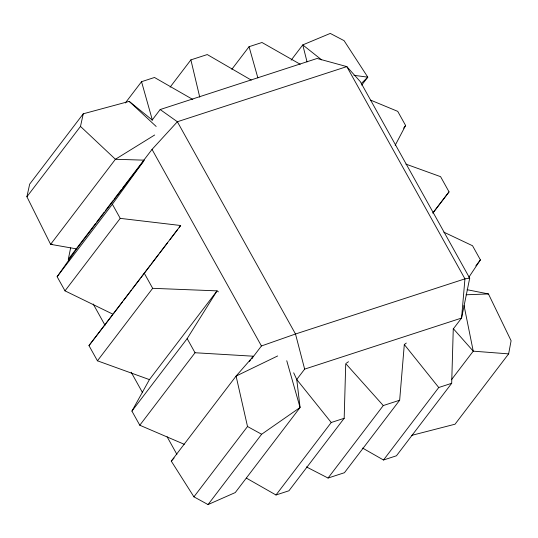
<?xml version="1.0" encoding="UTF-8"?>
<svg xmlns="http://www.w3.org/2000/svg" width="538" height="538" viewBox="0 0 538 538"><rect width="100%" height="100%" fill="white"/><g stroke="black" fill="none" stroke-linecap="round" stroke-linejoin="round"><path stroke-width="0.81" d="M246.438 478.147L275.994 494.987L288.94 490.77L344.179 418.288L345.732 363.601L383.278 405.558L399.66 400.232L404.307 344.542L406.304 343.069M362.612 448.087L383.507 460.003L396.445 455.787L451.685 383.298L453.272 328.604L473.238 351.159L508.632 353.876L511.1 340.742L488.45 293.943L467.092 289.7M69.126 260.742L68.306 259.276L70.633 247.89M152.052 120.196L160.169 109.544L317.09 58.474L346.808 66.604L360.305 81.628L469.708 278.193L461.57 318.059L453.453 328.711M143.29 161.501L76.678 248.912L50.612 244.333L26.9 196.74L29.684 184.124L83.262 113.8L129.194 101.386L152.375 120.115L141.541 81.695L154.487 77.479L192.806 99.463M26.9 196.74L80.485 126.417L83.262 113.8M395.168 145.354L405.605 125.502L397.737 111.366L370.736 100.176M184.265 444.307L139.793 425.235L131.924 411.099L149.423 379.613L216.545 291.535M131.924 411.099L187.163 338.61L217.056 290.863L218.401 291.858M468.78 277.366L480.4 259.881L472.532 245.745L443.843 232.154M113.054 314.266L65.004 290.856L57.129 276.714L76.678 248.912M57.129 276.714L112.368 204.225L144.305 160.163L115.421 159.275L80.485 126.417M125.327 102.973L141.541 81.695M170.109 87.156L190.882 59.886L207.264 54.56L251.259 80.095M68.306 259.276L95.71 223.317M96.726 221.986L104.332 211.999M105.347 210.667L112.96 200.681M113.975 199.349L121.588 189.356M122.603 188.024L152.032 149.403L177.365 121.743L346.808 66.604L464.946 278.859L461.57 318.059L304.649 369.122L296.532 379.774M231.824 69.321L249.054 46.705L261.993 42.495L300.224 64.257M65.004 290.856L120.236 218.367L180.681 225.516L179.154 227.513M291.132 60.189L302.773 44.903L330.265 33.423L344.071 40.646L367.79 77.149L361.711 85.125M149.423 379.613L97.439 360.803L88.972 345.598L180.681 225.516M113.558 313.6L122.711 301.589M123.727 300.251L131.359 290.244M132.375 288.906L140.001 278.899M141.017 277.568L150.169 265.55M151.185 264.219L158.818 254.212M159.833 252.873L167.459 242.867M170.001 239.531L177.627 229.518M97.439 360.803L152.671 288.321L217.056 290.863M139.793 425.235L195.032 352.746L253.425 356.217L236.088 376.069L171.279 461.127L193.929 496.836L208.045 504.577L235.261 492.566L300.07 407.508L296.761 379.532L293.687 372.821M403.581 128.165L405.605 125.502M249.356 361.556L250.378 360.218M251.394 358.886L252.409 357.548M251.797 358.624L261.434 345.968L295.503 334.004L464.946 278.859L469.708 278.193M193.929 496.836L247.514 426.513L236.088 376.069L277.655 355.961M208.045 504.577L261.629 434.253L300.07 407.508L286.754 360.736M432.828 213.156L449.042 191.871L440.582 176.666L405.921 164.124M275.994 494.987L331.233 422.498L344.179 418.288M475.841 265.866L480.4 259.881M306.431 466.923L328.046 478.047L383.278 405.558M399.66 400.232L344.428 472.72L328.046 478.047M383.507 460.003L438.739 387.515L451.685 383.298M451.463 379.734L473.238 351.159L464.038 305.523M508.632 353.876L455.047 424.2L411.644 435.383M88.972 345.598L112.55 314.918M432.989 212.766L449.042 191.871M171.279 461.127L174.07 458.02M361.442 83.41L367.79 77.149L353.977 75.327M346.418 363.13L348.496 361.718M154.668 135.004L115.421 159.275L50.612 244.333L52.253 244.212M466.049 294.777L488.45 293.943M247.514 426.513L261.629 434.253M160.169 109.544L177.365 121.743L295.503 334.004L304.649 369.122M321.63 59.866L302.773 44.903L307.05 61.904M129.194 101.386L156.181 126.47M404.307 344.542L438.739 387.515M296.761 379.532L331.233 422.498M152.032 149.403L261.434 345.968M112.368 204.225L120.236 218.367M187.163 338.61L195.032 352.746M144.211 273.109L152.671 288.321M93.209 304.017L105.051 325.288M131.178 372.229L142.604 392.767M167.103 436.775L176.901 454.375M249.054 46.705L257.877 77.916M190.882 59.886L199.746 97.149"/></g></svg>
